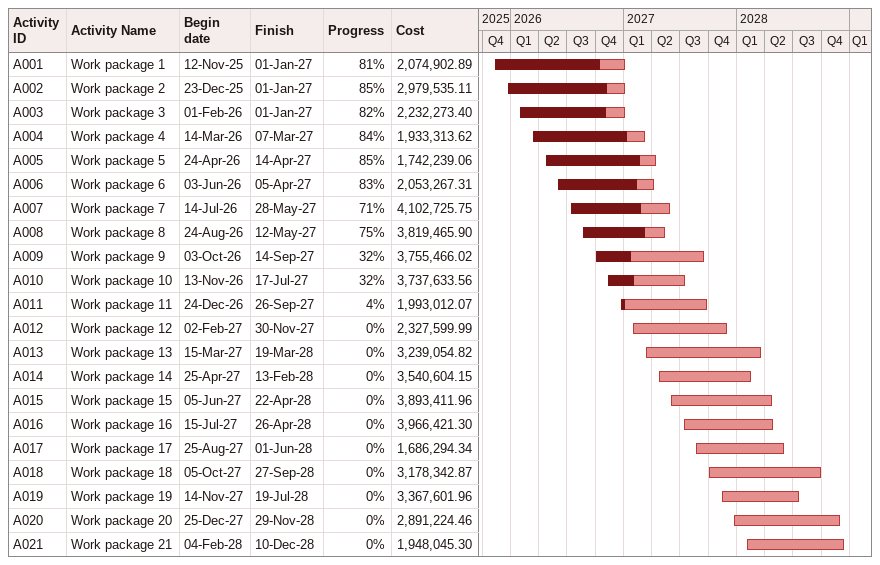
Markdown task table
| ID | Task | Start | Finish | % complete | Cost |
|---|---|---|---|---|---|
| A001 | Work package 1 | 2025-11-12 | 2027-01-01 | 81 | 2074902.89 |
| A002 | Work package 2 | 2025-12-23 | 2027-01-01 | 85 | 2979535.11 |
| A003 | Work package 3 | 2026-02-01 | 2027-01-01 | 82 | 2232273.40 |
| A004 | Work package 4 | 2026-03-14 | 2027-03-07 | 84 | 1933313.62 |
| A005 | Work package 5 | 2026-04-24 | 2027-04-14 | 85 | 1742239.06 |
| A006 | Work package 6 | 2026-06-03 | 2027-04-05 | 83 | 2053267.31 |
| A007 | Work package 7 | 2026-07-14 | 2027-05-28 | 71 | 4102725.75 |
| A008 | Work package 8 | 2026-08-24 | 2027-05-12 | 75 | 3819465.90 |
| A009 | Work package 9 | 2026-10-03 | 2027-09-14 | 32 | 3755466.02 |
| A010 | Work package 10 | 2026-11-13 | 2027-07-17 | 32 | 3737633.56 |
| A011 | Work package 11 | 2026-12-24 | 2027-09-26 | 4 | 1993012.07 |
| A012 | Work package 12 | 2027-02-02 | 2027-11-30 | 0 | 2327599.99 |
| A013 | Work package 13 | 2027-03-15 | 2028-03-19 | 0 | 3239054.82 |
| A014 | Work package 14 | 2027-04-25 | 2028-02-13 | 0 | 3540604.15 |
| A015 | Work package 15 | 2027-06-05 | 2028-04-22 | 0 | 3893411.96 |
| A016 | Work package 16 | 2027-07-15 | 2028-04-26 | 0 | 3966421.30 |
| A017 | Work package 17 | 2027-08-25 | 2028-06-01 | 0 | 1686294.34 |
| A018 | Work package 18 | 2027-10-05 | 2028-09-27 | 0 | 3178342.87 |
| A019 | Work package 19 | 2027-11-14 | 2028-07-19 | 0 | 3367601.96 |
| A020 | Work package 20 | 2027-12-25 | 2028-11-29 | 0 | 2891224.46 |
| A021 | Work package 21 | 2028-02-04 | 2028-12-10 | 0 | 1948045.30 |
